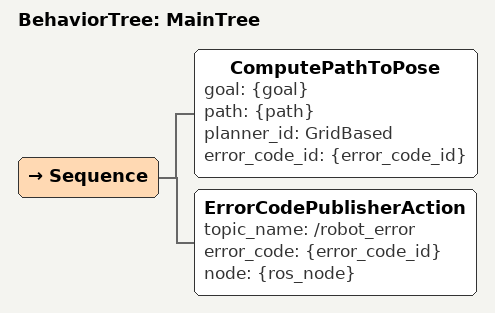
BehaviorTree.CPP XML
<root main_tree_to_execute="MainTree">
    <BehaviorTree ID="MainTree">
        <Sequence>
            <ComputePathToPose goal="{goal}" path="{path}" planner_id="GridBased" error_code_id="{error_code_id}"/>

            <ErrorCodePublisherAction
                topic_name="/robot_error"
                error_code="{error_code_id}"
                node="{ros_node}" />
        </Sequence>
    </BehaviorTree>
</root>
